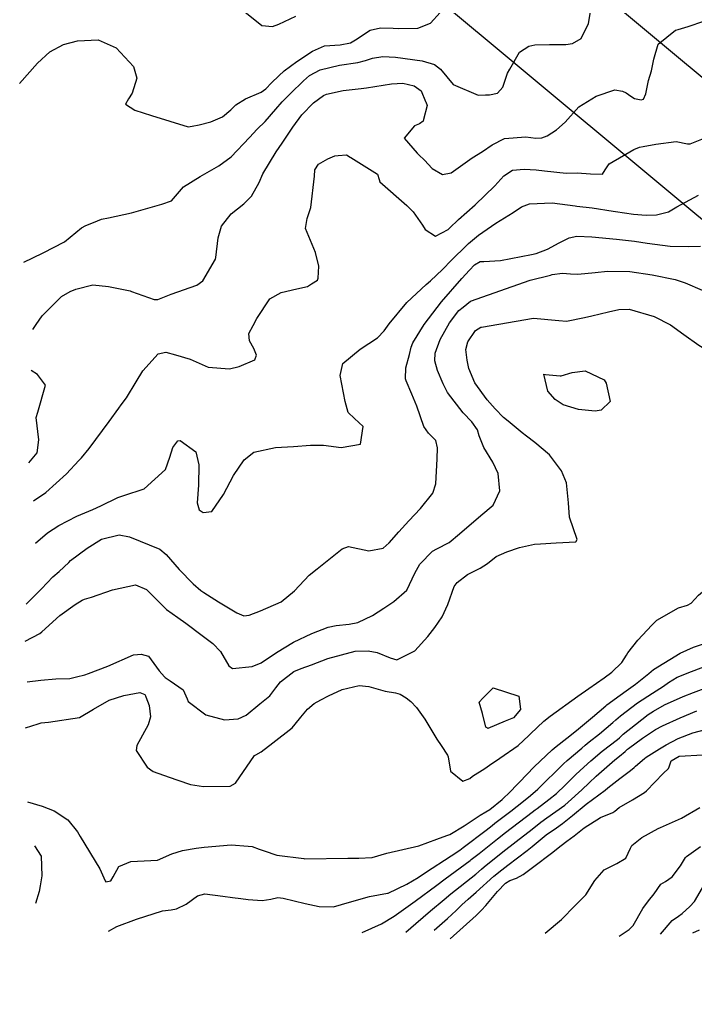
# Model space of a CAD drawing. Header units: feet. Extents: x 1318179 to 1318975, y 422521 to 423299.
# Drawn here: x 1318179.3 to 1318449.5, y 422520.9 to 422912.5 of the extents above; entities that cross this region are included whole.
import ezdxf

# ---------------------------------------------------------------- set-up
doc = ezdxf.new("R2010")
doc.units = ezdxf.units.FT
doc.layers.add('C-MISC', color=7, linetype='CONTINUOUS')
doc.layers.add('C-TOPO-MAJR', color=32, linetype='CONTINUOUS')

msp = doc.modelspace()

# ---------------------------------------------------------------- linework, layer by layer
at = {"layer": 'C-MISC'}
for points in [[(1318280.26, 423032.92), (1318854.33, 422554.49)], [(1318252.26, 422999.33), (1318826.33, 422520.89)]]:
    msp.add_lwpolyline(points, dxfattribs=at)
at = {"layer": 'C-TOPO-MAJR'}
for points in [[(1318265.31, 422918.88), (1318276.11, 422910.18), (1318280.39, 422909.74), (1318282.98, 422910.68), (1318289.72, 422913.84)], [(1318375.3, 422892.75), (1318379.14, 422899.48), (1318382.92, 422901.85), (1318385.34, 422902.49), (1318391.15, 422902.54), (1318397.75, 422902.5), (1318400.36, 422902.99), (1318403.83, 422904.9), (1318406.72, 422910.92), (1318408.14, 422918.89)], [(1318179.28, 422886.92), (1318186.44, 422895.07), (1318191.42, 422899.66), (1318196.81, 422902.5), (1318202.47, 422904.02), (1318210.66, 422904.4), (1318217.88, 422901.27), (1318224.83, 422893.72), (1318226.15, 422889.06), (1318224.36, 422883.04), (1318222.84, 422880.85), (1318221.64, 422878.71), (1318225.36, 422876.33), (1318232.06, 422874.12), (1318246.72, 422869.68), (1318248.26, 422869.84), (1318251.08, 422870.49), (1318255.81, 422871.57), (1318260.4, 422873.58), (1318263.82, 422876.42), (1318265.75, 422878.39), (1318269.65, 422880.78), (1318275.95, 422883.45), (1318277.69, 422884.8), (1318280.03, 422887.22), (1318282.92, 422890.08), (1318285.02, 422891.97), (1318290.17, 422895.76), (1318296.36, 422899.89), (1318301.23, 422902.05), (1318307.42, 422902.42), (1318311.62, 422903.2), (1318313.65, 422904.45), (1318319.44, 422908.36), (1318323.62, 422909.2), (1318328.61, 422909.09), (1318330.95, 422909.02), (1318338.55, 422909.04), (1318343.66, 422911.15), (1318347.43, 422915.39)], [(1318338.98, 422858.36), (1318341.15, 422856.33), (1318344.27, 422852.99), (1318348.33, 422850.52), (1318351.92, 422851.17), (1318360.28, 422857.17), (1318364.38, 422859.78), (1318368.31, 422862.45), (1318373.23, 422864.91), (1318381.66, 422865.58), (1318385.7, 422865.14), (1318388.05, 422865.16), (1318390.28, 422866.03), (1318394.04, 422868.4), (1318397.39, 422871.55), (1318402.85, 422877.64), (1318409.78, 422881.96), (1318417.33, 422884.45), (1318420.43, 422883.96), (1318421.88, 422883.26), (1318423.72, 422881.93), (1318425.16, 422880.9), (1318427.84, 422880.41), (1318428.71, 422880.63), (1318429.73, 422882.81), (1318430.82, 422888.13), (1318431.95, 422891.98), (1318432.86, 422896.71), (1318434.67, 422902.67), (1318441.5, 422908.3), (1318442.62, 422908.62), (1318446.67, 422909.75), (1318452.88, 422911.9)], [(1318180.98, 422815.54), (1318188.43, 422819.01), (1318188.76, 422819.17), (1318197.24, 422823.67), (1318204.05, 422829.27), (1318205.77, 422830.16), (1318208.83, 422831.29), (1318212.05, 422832.7), (1318214.83, 422833.26), (1318224.1, 422835.25), (1318236.19, 422838.67), (1318240.04, 422840.07), (1318242.37, 422842.75), (1318244.82, 422845.56), (1318251.52, 422849.74), (1318258.96, 422853.96), (1318263.86, 422857.65), (1318271.25, 422865.41), (1318274.33, 422868.65), (1318277.48, 422871.75), (1318281.81, 422876.68), (1318284.29, 422879.61), (1318287.58, 422882.99), (1318292.82, 422888.09), (1318295.2, 422890.14), (1318299.5, 422892.42), (1318307.22, 422894.36), (1318314.49, 422895.38), (1318317.54, 422896.11), (1318320.35, 422897.11), (1318324.55, 422897.7), (1318329.61, 422897.48), (1318340.24, 422896), (1318345.15, 422894.57), (1318347.54, 422892.75), (1318352.68, 422886.6), (1318362.69, 422882.32), (1318365.56, 422882.38)], [(1318365.56, 422882.38), (1318367.18, 422882.42), (1318370.38, 422883.12), (1318372.46, 422885.51), (1318374.32, 422891.03), (1318375.3, 422892.75)], [(1318185.96, 422790.52), (1318188.37, 422793.98), (1318196.07, 422801.79), (1318199.47, 422803.69), (1318201.83, 422804.73), (1318208.54, 422806.36), (1318214.86, 422805.69), (1318223.53, 422803.94), (1318224.05, 422803.79), (1318233.13, 422800.57), (1318234.61, 422800.56), (1318239.84, 422802.71), (1318250.18, 422806.33), (1318252.62, 422807.97), (1318257.63, 422816.61), (1318257.79, 422817.4), (1318258.75, 422825.25), (1318260.08, 422829.86), (1318263.85, 422834.79), (1318268.93, 422838.87), (1318272.07, 422841.87), (1318275.04, 422847.3), (1318276.5, 422850.79), (1318281.92, 422859.66), (1318284.31, 422863.14), (1318288.59, 422869.53), (1318292.13, 422874.41), (1318296.86, 422879.25), (1318300.85, 422882.19), (1318301.96, 422882.71), (1318308.69, 422884.15), (1318315.84, 422884.94), (1318317.98, 422885.21), (1318327.99, 422886.88), (1318332.55, 422887.04), (1318337.03, 422886.05), (1318339.88, 422883.99), (1318341.63, 422879.72)], [(1318341.68, 422879.6), (1318342.28, 422878.14), (1318340.78, 422872.57)], [(1318341.63, 422879.72), (1318341.68, 422879.6)], [(1318340.78, 422872.57), (1318340.62, 422871.94), (1318339.21, 422870.76), (1318337.18, 422870.09), (1318333.13, 422865.05), (1318338.21, 422859.07), (1318338.98, 422858.36)], [(1318336.16, 422836.18), (1318336.71, 422835.63), (1318340.37, 422830.26), (1318341.47, 422828.53), (1318345.63, 422825.91), (1318350.66, 422828.52), (1318351.2, 422829.06), (1318354.74, 422832.49), (1318361.46, 422838.37), (1318369.26, 422846.07), (1318372.9, 422850.07), (1318376.34, 422852.22), (1318381.07, 422852.73), (1318385.79, 422852.48), (1318389.23, 422852.01), (1318397.86, 422851.03), (1318402.31, 422851.25), (1318407.64, 422850.84), (1318412.37, 422850.62), (1318413.5, 422852.4), (1318415.09, 422854.77), (1318424.86, 422860.56), (1318427.22, 422861.45), (1318428.61, 422861.7), (1318433.72, 422862.73), (1318441.8, 422863.8), (1318446.31, 422862.85), (1318447.38, 422862.76), (1318454.11, 422865.45)], [(1318306.69, 422858.13), (1318310, 422858.39), (1318311.43, 422857.51)], [(1318296.06, 422806.84), (1318298.36, 422808.33), (1318298.69, 422809.02), (1318298.94, 422813.84), (1318297.58, 422819.39), (1318293.55, 422828.99), (1318294.22, 422832.93), (1318295.72, 422837.34), (1318297.22, 422849.95), (1318297.41, 422852.39), (1318298.77, 422854.74), (1318302.57, 422856.87), (1318305.29, 422858.01), (1318306.69, 422858.13)], [(1318311.43, 422857.51), (1318311.76, 422857.3)], [(1318311.76, 422857.3), (1318322.39, 422850.72), (1318323.02, 422848.5), (1318323.27, 422847.61), (1318334.09, 422838.21), (1318336.16, 422836.18)], [(1318185.68, 422703.01), (1318190.46, 422707.13), (1318195.04, 422710.05), (1318202.14, 422713.88), (1318208.51, 422716.57), (1318211.74, 422717.99), (1318218.51, 422721.32), (1318220.99, 422722.12), (1318229.1, 422724.79), (1318237.6, 422732.55), (1318239.37, 422737.43), (1318240.53, 422741.33), (1318242.59, 422743.94), (1318243.43, 422744.07), (1318249.71, 422739.64), (1318250.97, 422734.4), (1318250.83, 422726.25), (1318250.3, 422719.13), (1318251.04, 422716.36), (1318252.71, 422715.37), (1318256.1, 422715.69), (1318260.82, 422722.53), (1318264.85, 422730.15), (1318269.07, 422736.41), (1318272.99, 422739.41), (1318281.67, 422741.38), (1318288.83, 422741.75), (1318295.58, 422742.19), (1318300.8, 422742.29), (1318307.88, 422741.37), (1318315.64, 422742.68), (1318316.7, 422749.73), (1318313.17, 422752.97), (1318310.63, 422755.27), (1318309.41, 422759.68), (1318307.53, 422770.09), (1318308.49, 422774.92), (1318315.47, 422780.62), (1318322.44, 422785.16), (1318325.04, 422788), (1318327.07, 422790.75), (1318334.18, 422799.31), (1318341.88, 422806.57), (1318343.66, 422807.98), (1318348.35, 422812.56), (1318351.94, 422816.33), (1318358.13, 422822.27), (1318358.82, 422822.9), (1318362.75, 422826.22), (1318369.66, 422831.14), (1318376.64, 422835.41), (1318380.03, 422837.56), (1318383.21, 422838.75), (1318392.25, 422839.16), (1318401.38, 422838.05), (1318402.17, 422837.94), (1318408.21, 422837.24), (1318416.69, 422835.84), (1318417.56, 422835.69), (1318424.83, 422834.68), (1318429.81, 422834.3), (1318433.96, 422834.45), (1318438.73, 422835.6), (1318442.08, 422837.64), (1318450.74, 422842.31)], [(1318384.02, 422818.55), (1318385.8, 422818.89), (1318390.35, 422820.66), (1318395.04, 422823.17), (1318399.11, 422825.27), (1318402.1, 422825.94), (1318408.12, 422825.66), (1318417.94, 422824.73), (1318425.21, 422823.87), (1318430.27, 422823.11), (1318439.47, 422821.91), (1318446.7, 422821.72), (1318451.52, 422821.88)], [(1318181.98, 422678.58), (1318188.05, 422684.75), (1318192.55, 422689.58), (1318195.07, 422691.72), (1318198.94, 422695.34), (1318199.64, 422696.05), (1318206.29, 422701.08), (1318212, 422704.6), (1318219.16, 422706.4), (1318223.28, 422705.63), (1318235.33, 422700.68), (1318237.9, 422698.53), (1318243.1, 422692.55), (1318248.68, 422686.71), (1318251.7, 422684.16), (1318253, 422683.26), (1318258.79, 422679.52), (1318266.2, 422675.18), (1318269, 422673.96), (1318271.09, 422674.17), (1318275.65, 422675.95), (1318283.92, 422679.6), (1318289.23, 422683.99), (1318295.06, 422690.2), (1318298.27, 422692.77), (1318308.23, 422700.84), (1318310.83, 422701.75), (1318319, 422700.03), (1318324.72, 422701.05), (1318327.06, 422703.23), (1318330.93, 422707.62), (1318334.98, 422711.95), (1318339.57, 422716.97), (1318344.51, 422723.08), (1318345.77, 422726.82), (1318346.3, 422736.75), (1318346.39, 422741.23), (1318345.7, 422744.14), (1318342.79, 422747.04), (1318340.91, 422749.78), (1318338.11, 422757.87), (1318336.16, 422762.67), (1318333.86, 422768.06), (1318333.66, 422768.75), (1318333.67, 422773.24), (1318335.16, 422778.49), (1318335.89, 422781.42), (1318336.55, 422783.24), (1318341.08, 422790.52), (1318347.99, 422799.59), (1318356.19, 422808.94), (1318359.14, 422812.22), (1318361.23, 422814.39), (1318363.43, 422815.69), (1318364.95, 422815.78)], [(1318364.95, 422815.78), (1318371.53, 422816.19), (1318384.02, 422818.55)], [(1318391.61, 422810.34), (1318392.23, 422810.5), (1318396.32, 422811.08), (1318399.61, 422810.86), (1318402.51, 422810.67), (1318409.39, 422811.29), (1318414.43, 422811.91), (1318423.31, 422811.77), (1318432.29, 422810.4), (1318441.44, 422808.54), (1318445.48, 422807.24), (1318452.2, 422804.25)], [(1318356.61, 422797.5), (1318359.56, 422799.86), (1318383.5, 422808.22), (1318391.61, 422810.34)], [(1318184.9, 422719.94), (1318189.82, 422723.26), (1318198.02, 422730.76), (1318202.98, 422736.08), (1318204.01, 422737.23), (1318207.13, 422740.88), (1318215.13, 422751.79), (1318218.91, 422757.1), (1318219.92, 422758.37), (1318222.1, 422761.22), (1318225.94, 422767.57), (1318228.6, 422772.03), (1318234.75, 422778.82), (1318237.72, 422779.47), (1318241.57, 422778.39), (1318247.48, 422776.61), (1318249.91, 422775.54), (1318254.69, 422773.45), (1318263.18, 422772.79), (1318267.1, 422773.69), (1318273.33, 422776.41), (1318274.08, 422778.33), (1318272.94, 422780.9), (1318271.28, 422784), (1318270.98, 422787), (1318272.65, 422790.15), (1318274.1, 422792.98), (1318279.4, 422800.87), (1318283.88, 422803.32), (1318290.14, 422804.78)], [(1318290.14, 422804.78), (1318294.4, 422805.77), (1318296.06, 422806.84)], [(1318181.52, 422663.78), (1318187.37, 422666.96), (1318188.21, 422667.57), (1318195.41, 422674.14), (1318201.51, 422678.45), (1318204.33, 422680.22), (1318205.2, 422680.64), (1318208.07, 422681.45), (1318216.47, 422684.35), (1318225.61, 422686.39), (1318230.09, 422684.45), (1318232.78, 422681.65), (1318238, 422676.44), (1318242.55, 422673.24), (1318245.78, 422671.02), (1318252.35, 422666.08), (1318256.51, 422662.93), (1318259.6, 422659.76), (1318262.95, 422653.94), (1318264.36, 422652.91), (1318272.26, 422653.64), (1318275.94, 422655.19), (1318282.01, 422659.31), (1318288.83, 422663.4), (1318296.21, 422666.86), (1318302.62, 422669.38), (1318305.89, 422670.07), (1318311.07, 422670.57), (1318314.6, 422671.34), (1318320.42, 422674.07), (1318324.99, 422677.07), (1318328.99, 422679.71), (1318334.1, 422684.3), (1318337.31, 422691.03), (1318339.3, 422694.6), (1318344.39, 422699.78), (1318346.11, 422700.78), (1318351.04, 422703.25), (1318355.16, 422706.79), (1318363.69, 422714.09), (1318368.63, 422718.29), (1318371.35, 422723.99), (1318370.6, 422730.87), (1318368.56, 422735.49), (1318364.89, 422741.36), (1318363.12, 422746.03), (1318362.38, 422748.34), (1318360.06, 422751.64), (1318356.68, 422755.15), (1318350.39, 422763.38), (1318348.64, 422766.76), (1318346.44, 422772.09), (1318345.37, 422776.01), (1318345.5, 422779.07), (1318347.41, 422784.47), (1318351.25, 422791.25), (1318354.88, 422796.11), (1318356.61, 422797.5)], [(1318405.18, 422793.4), (1318408.14, 422794.04), (1318414.77, 422795.64), (1318418.96, 422796.56), (1318423.08, 422796.62), (1318433, 422793.79), (1318439.52, 422790.34), (1318444.93, 422786.52), (1318450.87, 422782.2), (1318456.14, 422779.23), (1318459, 422777.8), (1318466.14, 422774.69), (1318472.14, 422775.26)], [(1318364.04, 422789.46), (1318384.82, 422793.01), (1318394.94, 422792.07), (1318397.99, 422791.83), (1318405.18, 422793.4)], [(1318184.59, 422788.55), (1318185.96, 422790.52)], [(1318393.82, 422703.12), (1318401.71, 422703.59), (1318402.25, 422704.53), (1318399.21, 422713.45), (1318398.74, 422719.13), (1318398.04, 422727.12), (1318396.02, 422732), (1318391.23, 422738.37), (1318385.35, 422743.3), (1318382.01, 422745.8), (1318380.27, 422747.25), (1318374.62, 422751.9), (1318372.82, 422753.39), (1318369.44, 422756.75), (1318366.29, 422760.38), (1318361.37, 422767.17), (1318358.95, 422772.89), (1318358.23, 422776.31), (1318357.75, 422780.48), (1318358.57, 422783.66), (1318361.62, 422788.11), (1318363.78, 422789.42), (1318364.04, 422789.46)], [(1318186.57, 422755.47), (1318189.61, 422766.22), (1318186.41, 422770.59), (1318183.95, 422772.07)], [(1318413.07, 422768.37), (1318413.84, 422767.08), (1318415.46, 422759.71), (1318411.89, 422756.21), (1318409.45, 422755.9), (1318402.82, 422756.55), (1318396.65, 422758.34), (1318393.43, 422760.55), (1318390.5, 422763.84), (1318388.86, 422770.66), (1318389.6, 422770.59)], [(1318389.6, 422770.59), (1318395.44, 422769.99), (1318395.86, 422770), (1318400.19, 422771.28)], [(1318400.19, 422771.28), (1318405.39, 422771.96), (1318413.06, 422768.4), (1318413.07, 422768.37)], [(1318182.92, 422735.15), (1318186.27, 422739.2), (1318186.96, 422744.36), (1318185.93, 422753.28), (1318186.56, 422755.42), (1318186.57, 422755.47)], [(1318226.46, 422658.51), (1318227.88, 422658.65), (1318230.84, 422657.79), (1318235.16, 422652.01), (1318237.18, 422649.57), (1318237.46, 422649.31), (1318239.55, 422647.94), (1318244.67, 422644.42), (1318246.32, 422640.74), (1318246.74, 422639.69), (1318253.77, 422634.35), (1318261.18, 422632.36), (1318266.73, 422632.74), (1318269.82, 422634.28), (1318275.3, 422638.79), (1318278.63, 422641.38), (1318279.29, 422641.99), (1318281.79, 422645.19), (1318283.65, 422647.51), (1318288.9, 422651.63), (1318291.92, 422652.86), (1318295.99, 422654.32), (1318302.48, 422656.9), (1318313.51, 422659.81), (1318318.72, 422660.03), (1318322.3, 422659.33), (1318327.5, 422657.11), (1318330.08, 422656.34), (1318337.33, 422659.99), (1318342.58, 422665.69), (1318345.39, 422669.32), (1318348.22, 422673.57), (1318350.48, 422678.54), (1318353.08, 422685.65), (1318354.27, 422687.31), (1318358.36, 422690.44), (1318363.49, 422693.07), (1318366.44, 422694.94), (1318369.83, 422697.68), (1318374.06, 422699.64), (1318379.2, 422701.34), (1318385.15, 422702.6), (1318387.57, 422702.75)], [(1318387.57, 422702.75), (1318393.82, 422703.12)], [(1318371.29, 422617.01), (1318378.61, 422622.12), (1318382.92, 422626.09), (1318383.63, 422626.81), (1318388.92, 422631.82), (1318391.4, 422633.83), (1318402.53, 422641.81), (1318406.88, 422644.96), (1318412.99, 422649.16), (1318416.14, 422651.45), (1318420.05, 422655.26), (1318421.99, 422658.25), (1318422.48, 422659.16), (1318426.55, 422664.26), (1318432.16, 422670.26), (1318434.13, 422672.22), (1318442.75, 422677.16), (1318446.4, 422678.26), (1318447.85, 422679.03), (1318450.71, 422682.18), (1318457.48, 422687.84), (1318464.62, 422696.97)], [(1318275.11, 422580.64), (1318277.05, 422579.92), (1318282.1, 422578.21), (1318284.34, 422577.9), (1318290.76, 422577.14), (1318292.88, 422576.84), (1318293.29, 422576.8), (1318310.48, 422577.03), (1318314.99, 422576.99), (1318320.1, 422577.29), (1318320.24, 422577.33), (1318326.18, 422579.05), (1318338.88, 422582), (1318346.19, 422584.67), (1318350.15, 422586.07), (1318351.28, 422586.53), (1318357.05, 422589.96), (1318363.52, 422594.23), (1318365.68, 422595.49), (1318367.37, 422596.54), (1318372.24, 422600.47), (1318375.6, 422603.68), (1318378.01, 422606.24), (1318379.16, 422607.48), (1318385.01, 422613.54), (1318392.2, 422620.37), (1318393.83, 422621.71), (1318398.12, 422624.99), (1318402.02, 422628.15), (1318408.44, 422633.47), (1318413.68, 422637.97), (1318414.09, 422638.3), (1318419.5, 422642.28), (1318421.89, 422643.97), (1318425.57, 422646.58), (1318430.85, 422650.96), (1318432.73, 422652.47), (1318443.38, 422659.05), (1318448.78, 422661.44), (1318455.6, 422663.76)], [(1318202.06, 422649.57), (1318205.4, 422650.36), (1318206.78, 422650.85), (1318214.58, 422653.89), (1318224.88, 422658.35), (1318226.46, 422658.51)], [(1318267.8, 422560.83), (1318270.68, 422560.46), (1318276.25, 422560.06), (1318279.69, 422560.67), (1318282.52, 422561.22), (1318284.73, 422560.96), (1318293.47, 422558.92), (1318299.13, 422557.65), (1318304.82, 422557.53), (1318311.27, 422559.38), (1318319.2, 422561.72), (1318326.41, 422562.96), (1318326.62, 422563.02), (1318334.16, 422566.58), (1318338.63, 422569.33), (1318341.57, 422571.31), (1318351.91, 422577.97), (1318355.27, 422580.24), (1318356.64, 422581.23), (1318365.82, 422588.19), (1318368.26, 422590.12), (1318369.35, 422590.96), (1318375.77, 422595.82), (1318380.84, 422599.78), (1318383.57, 422602.06), (1318386.46, 422604.67), (1318396.82, 422614.75), (1318398.24, 422616.05), (1318404.07, 422620.99), (1318405.47, 422622.22), (1318407, 422623.5), (1318411.13, 422626.72), (1318416.52, 422631.28), (1318417.74, 422632.36), (1318419.61, 422633.92), (1318426.41, 422639.1), (1318432.42, 422643), (1318436.73, 422645.8), (1318438.83, 422647.36), (1318442.22, 422649.41), (1318447.92, 422651.68), (1318454.62, 422654.23)], [(1318182.32, 422647.55), (1318187.72, 422648.23), (1318193.72, 422648.76), (1318199.41, 422648.94), (1318202.06, 422649.57)], [(1318186.69, 422630.74), (1318187.88, 422631.12), (1318190.79, 422631.44), (1318203.27, 422633.29), (1318208.81, 422636.63), (1318215.15, 422640.16), (1318220.94, 422642.14), (1318227.33, 422643.33), (1318229.33, 422642.44), (1318229.69, 422641.93), (1318229.83, 422641.54)], [(1318229.83, 422641.54), (1318231.12, 422638.15), (1318231.62, 422633.5), (1318230.71, 422630.34), (1318226.15, 422622.04), (1318225.9, 422620.05), (1318230.36, 422613.41), (1318232.7, 422611.66), (1318239.08, 422609.45), (1318242.5, 422608.2), (1318247.62, 422606.46), (1318252.76, 422605.67), (1318263.48, 422605.78), (1318265.68, 422606.98), (1318273.19, 422618.04), (1318273.72, 422618.41), (1318275.82, 422619.59), (1318280.58, 422623.21), (1318288.24, 422629.22), (1318291.16, 422632.7), (1318291.72, 422633.48), (1318294.42, 422636.63), (1318297.06, 422638.91), (1318299.78, 422640.39), (1318302.81, 422641.92), (1318308.26, 422644.43), (1318315.01, 422646.16), (1318318.93, 422645.71), (1318325.45, 422643.87), (1318329.58, 422643.21), (1318331.41, 422642.63), (1318333.87, 422641.2), (1318335.68, 422639.72), (1318337.96, 422637.27), (1318341.39, 422632.56), (1318346.18, 422624.64), (1318347.85, 422622.03), (1318350.43, 422618.18), (1318350.67, 422617.5), (1318351.62, 422611.87), (1318356.57, 422607.87), (1318359.27, 422608.92), (1318360.43, 422609.81), (1318365.3, 422612.83), (1318367.21, 422614.16)], [(1318316.23, 422547.29), (1318324.06, 422550.72), (1318329.02, 422553.75), (1318332.84, 422556.44), (1318337.49, 422559.78), (1318346.08, 422566.21), (1318349.48, 422568.72), (1318359.47, 422576.13), (1318359.92, 422576.46), (1318363, 422578.85), (1318370.36, 422584.79), (1318373.62, 422587.33), (1318384.31, 422595.48), (1318385.44, 422596.35), (1318386.23, 422596.94), (1318390.95, 422600.43), (1318393.95, 422602.92), (1318397.42, 422606.25), (1318401.56, 422610.34), (1318403.47, 422612.14), (1318407.66, 422615.98), (1318412.21, 422619.87), (1318418.34, 422624.52), (1318419.13, 422625.15), (1318419.44, 422625.45), (1318420.66, 422626.57), (1318425.57, 422630.5), (1318430.7, 422634.48), (1318432.75, 422635.87), (1318437.15, 422638.3), (1318444.62, 422641.71), (1318448.75, 422643.29), (1318455.77, 422646)], [(1318364.58, 422641.06), (1318368.59, 422645.18), (1318378.9, 422641.84), (1318379.3, 422638.75)], [(1318364.43, 422634.83), (1318363.03, 422639.47), (1318364.58, 422641.06)], [(1318333.67, 422547.45), (1318337.76, 422550.89), (1318343.62, 422555.94), (1318349, 422560.46), (1318351.77, 422562.71), (1318361.68, 422570.64), (1318364.02, 422572.64), (1318365.03, 422573.51), (1318372.46, 422579.49), (1318377.91, 422583.7), (1318384.28, 422588.67), (1318387.67, 422591.35), (1318390.06, 422593.11), (1318397.26, 422598.27), (1318398.62, 422599.37), (1318404.15, 422604.34), (1318407.07, 422607.17), (1318409.83, 422609.79), (1318417.28, 422616.32), (1318419.2, 422617.87), (1318421.44, 422619.71), (1318422.34, 422620.56), (1318422.75, 422620.93), (1318428.33, 422625.01), (1318433.63, 422628.44), (1318436.35, 422629.93), (1318443.44, 422633.18), (1318450.03, 422635.97)], [(1318379.3, 422638.75), (1318379.59, 422636.49), (1318376.73, 422633.13), (1318373.47, 422631.78)], [(1318366.29, 422629.09), (1318365.74, 422629.46), (1318364.43, 422634.83)], [(1318373.47, 422631.78), (1318366.56, 422628.9), (1318366.29, 422629.09)], [(1318181.66, 422629.12), (1318186.69, 422630.74)], [(1318345.1, 422548.17), (1318350.39, 422552.88), (1318353.8, 422556.05), (1318356.11, 422558.29), (1318358.66, 422560.56), (1318361.92, 422563.38), (1318368.93, 422569.75), (1318372.06, 422572.37), (1318374.52, 422574.26), (1318382.2, 422580.05), (1318384.25, 422581.72), (1318389.91, 422586.36), (1318393.96, 422589.21), (1318396.38, 422590.88), (1318400.42, 422594.07), (1318405.89, 422598.58), (1318413.39, 422604.27), (1318414.56, 422605.14), (1318419.36, 422608.89), (1318423.56, 422612.05), (1318425.01, 422613.23), (1318425.6, 422613.76), (1318429.16, 422616.95), (1318429.83, 422617.45), (1318435.1, 422620.74), (1318437.81, 422622.37), (1318442.62, 422624.95), (1318448.48, 422627.18), (1318454.15, 422628.56)], [(1318351.51, 422544.68), (1318361.84, 422554.11), (1318364.05, 422556.21), (1318365.75, 422558.05), (1318370.42, 422563.72), (1318373.63, 422567), (1318375.26, 422568.01), (1318377.97, 422569.03), (1318380.64, 422570.51), (1318384.92, 422573.67), (1318391.96, 422579.04), (1318395.81, 422582.05), (1318398.17, 422583.76), (1318401.05, 422585.91), (1318405.04, 422589.09), (1318411.52, 422593.24), (1318416.5, 422595.29), (1318417.34, 422595.86), (1318419.08, 422597.24), (1318424.37, 422600.36), (1318429.2, 422603.33), (1318429.91, 422603.91), (1318436.67, 422610.9), (1318438.81, 422612.94), (1318439, 422613.51), (1318439.88, 422615.91), (1318443.06, 422617.87), (1318452.45, 422618.41)], [(1318367.21, 422614.16), (1318371.29, 422617.01)], [(1318182.47, 422599.59), (1318188.28, 422597.84), (1318193.09, 422596), (1318198.53, 422592.35), (1318202.42, 422587.53), (1318203.56, 422585.67), (1318211.31, 422572.71), (1318213.48, 422567.94), (1318213.82, 422567.59), (1318215.74, 422568), (1318216.69, 422569.59), (1318218.93, 422573.68), (1318223.81, 422575.66), (1318234.47, 422576.16), (1318240.11, 422578.72), (1318244.42, 422580.11), (1318249.89, 422581), (1318253.11, 422581.47), (1318263.94, 422582.4), (1318270.75, 422581.82)], [(1318389.41, 422547.02), (1318395.94, 422552.45), (1318401.38, 422558.03), (1318403.17, 422559.78), (1318405.66, 422562.35), (1318409.27, 422568.09), (1318413.01, 422572.4), (1318418.1, 422574.94), (1318421.74, 422576.99), (1318423.59, 422580.96), (1318424.06, 422582.03), (1318428.1, 422585.26), (1318434.65, 422588.88), (1318435.5, 422589.28), (1318444.02, 422592.96), (1318451.27, 422597.34)], [(1318185.23, 422581.92), (1318187.88, 422577.84), (1318188.12, 422569.89), (1318187.55, 422565.91), (1318187.12, 422563.64), (1318185.64, 422558.91)], [(1318270.75, 422581.82), (1318272.28, 422581.69), (1318275.11, 422580.64)], [(1318419.08, 422545.81), (1318423.09, 422548.46), (1318424.67, 422550.02), (1318428.51, 422556.83), (1318430.83, 422559.89), (1318433, 422562.7), (1318435.64, 422566.55), (1318437.53, 422567.7), (1318440.28, 422569.5), (1318443.6, 422574), (1318445.59, 422577.34), (1318445.92, 422577.64), (1318451.61, 422581.74)], [(1318435.59, 422546.56), (1318440.17, 422552.12), (1318442.74, 422553.85), (1318444.23, 422554.89), (1318447.36, 422557.69), (1318449.21, 422559.71), (1318453.31, 422566.72)], [(1318214.78, 422547.78), (1318218.23, 422549.69), (1318226.02, 422552.56), (1318236.47, 422555.89), (1318239.83, 422556.36), (1318241.97, 422556.67), (1318245.88, 422558.56), (1318250.39, 422561.95), (1318253.42, 422562.78), (1318260.55, 422561.76), (1318264.41, 422561.26)], [(1318264.41, 422561.26), (1318267.8, 422560.83)], [(1318448.46, 422547.16), (1318451.19, 422548.37)]]:
    msp.add_lwpolyline(points, dxfattribs=at)

doc.saveas('drawing.dxf')
